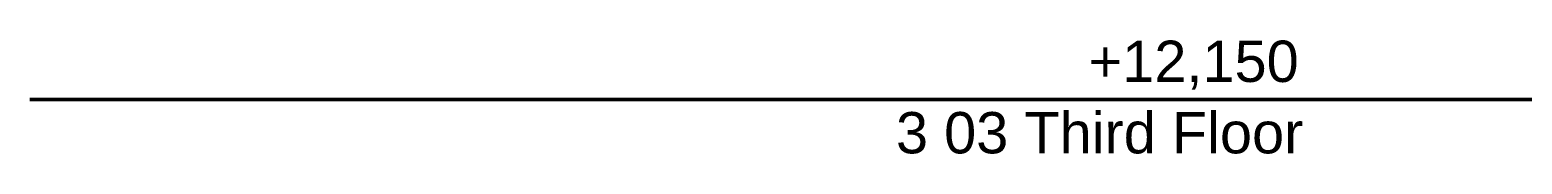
# Model space of a CAD drawing. Header units: millimetres. Extents: x -46169 to 247764, y -86316 to 18123.
# Drawn here: x 218520 to 222132, y -71010 to -70734 of the extents above; entities that cross this region are included whole.
import ezdxf

# ---------------------------------------------------------------- set-up
doc = ezdxf.new("R2010")
doc.units = ezdxf.units.MM
doc.header["$MEASUREMENT"] = 0
doc.layers.add('0_Pen_No__25', color=7, linetype='Continuous', lineweight=50, true_color=0x2a2a2a)
doc.layers.add('0_Pen_No__6', color=7, linetype='Continuous', lineweight=35)
doc.styles.add('GENERATED_STYLE_2', font='')
doc.styles.get('GENERATED_STYLE_2').set_extended_font_data('Arial')

# ---------------------------------------------------------------- blocks, each defined once
blk = doc.blocks.new('I-04 Lecture Theatre Elevation_STORY_MARKER', base_point=(221877.1, -83027.5))
at = {"layer": '0_Pen_No__25', "linetype": 'Continuous'}
for p, q in [((218519.6, -70877.5), (221581.6, -70877.5)), ((221781.6, -70877.5), (221581.6, -70877.5)), ((221781.6, -70877.5), (221981.6, -70877.5)), ((222081.6, -70877.5), (221981.6, -70877.5)), ((222181.6, -70877.5), (222081.6, -70877.5))]:
    blk.add_line(p, q, dxfattribs=at)
at = {"layer": '0_Pen_No__6', "char_height": 100, "attachment_point": 1, "style": 'GENERATED_STYLE_2'}
for s, insert in [('\\A1;{\\fArial|b0|i0|c0|p34;+12,150}', (221082, -70735.3)), ('\\A1;{\\fArial|b0|i0|c0|p34;3 03 Third Floor}', (220616, -70908.2))]:
    blk.add_mtext(s, dxfattribs=dict(at, insert=insert))

msp = doc.modelspace()

# ---------------------------------------------------------------- block references
at = {"linetype": 'Continuous', "lineweight": 0}
msp.add_blockref('I-04 Lecture Theatre Elevation_STORY_MARKER', (221877.1, -83027.5), dxfattribs=at)

doc.saveas('drawing.dxf')
